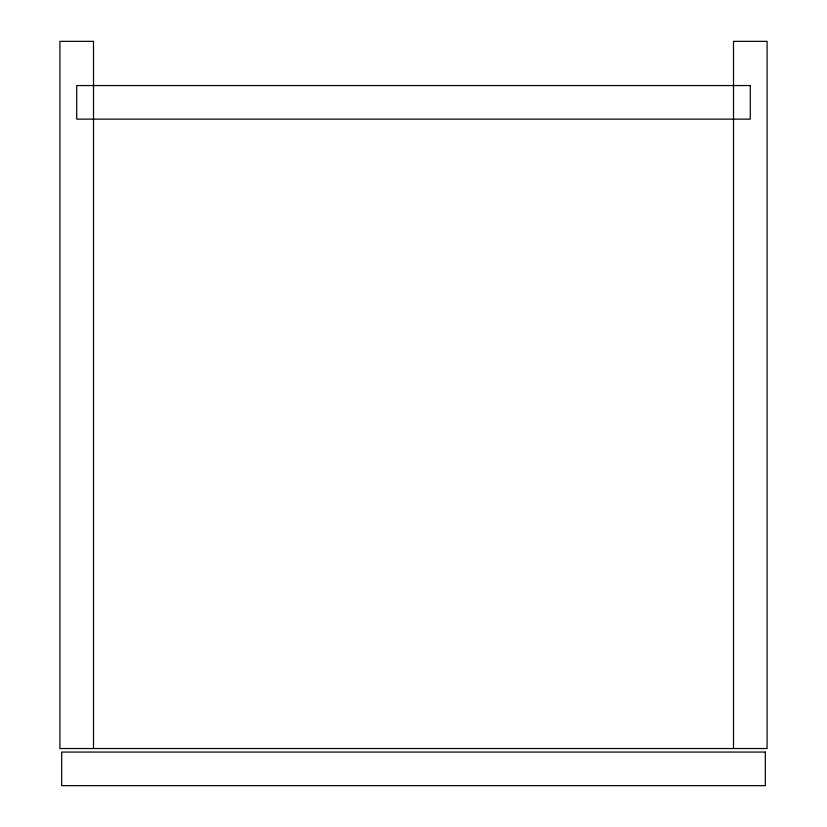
<?xml version="1.0" encoding="UTF-8"?>
<svg xmlns="http://www.w3.org/2000/svg" width="827" height="827" viewBox="0 0 827 827"><rect width="100%" height="100%" fill="white"/><g stroke="black" fill="none" stroke-linecap="round" stroke-linejoin="round"><path stroke-width="1.24" d="M733.497 748.528L733.497 41.35L767.084 41.35L767.084 748.528L59.916 748.528L59.916 41.35L93.503 41.35L93.503 748.528M750.296 85.553L76.704 85.553L76.704 119.14L750.296 119.14L750.296 85.553M765.316 752.063L61.684 752.063L61.684 785.65L765.316 785.65L765.316 752.063"/></g></svg>
